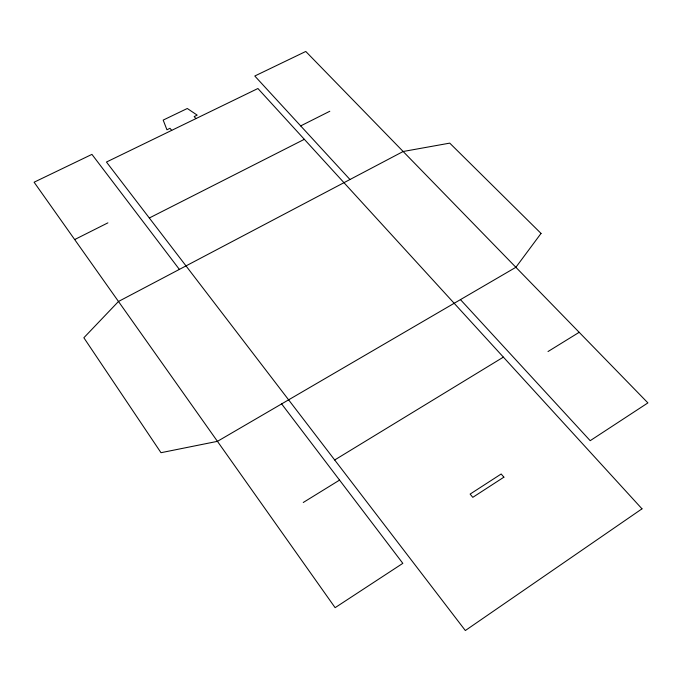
<?xml version="1.0" encoding="UTF-8"?>
<svg xmlns="http://www.w3.org/2000/svg" width="682" height="682" viewBox="0 0 682 682"><rect width="100%" height="100%" fill="white"/><g stroke="black" fill="none" stroke-linecap="round" stroke-linejoin="round"><path stroke-width="1.02" d="M303.251 502.489L339.551 480.102M548.013 351.537L579.18 332.313M334.683 459.983L503.384 357.129M149.315 217.993L304.343 139.316M74.679 239.561L107.892 222.861M300.677 125.906L329.807 111.251M349.985 179.511L254.787 76.009L305.775 51.465L647.9 402.9L590.194 440.683L460.452 299.62M195.922 118.617L194.182 116.579L197.183 115.122L187.294 108.489L163.186 120.092L166.937 129.785L169.98 128.301L171.694 130.373M179.375 269.399L91.934 154.379L34.1 182.213L335.118 607.671L402.832 563.341L281.632 403.915M541.039 233.423L515.882 267.293L217.447 441.348L160.995 452.703L83.86 337.76L118.48 301.478L403.156 151.498L449.745 143.126L541.039 233.423M642.001 508.823L465.337 630.535L106.452 162.043L257.915 88.515L642.001 508.823M503.896 477.178L472.805 497.331L470.128 494.083L501.185 473.999L503.896 477.178"/></g></svg>
